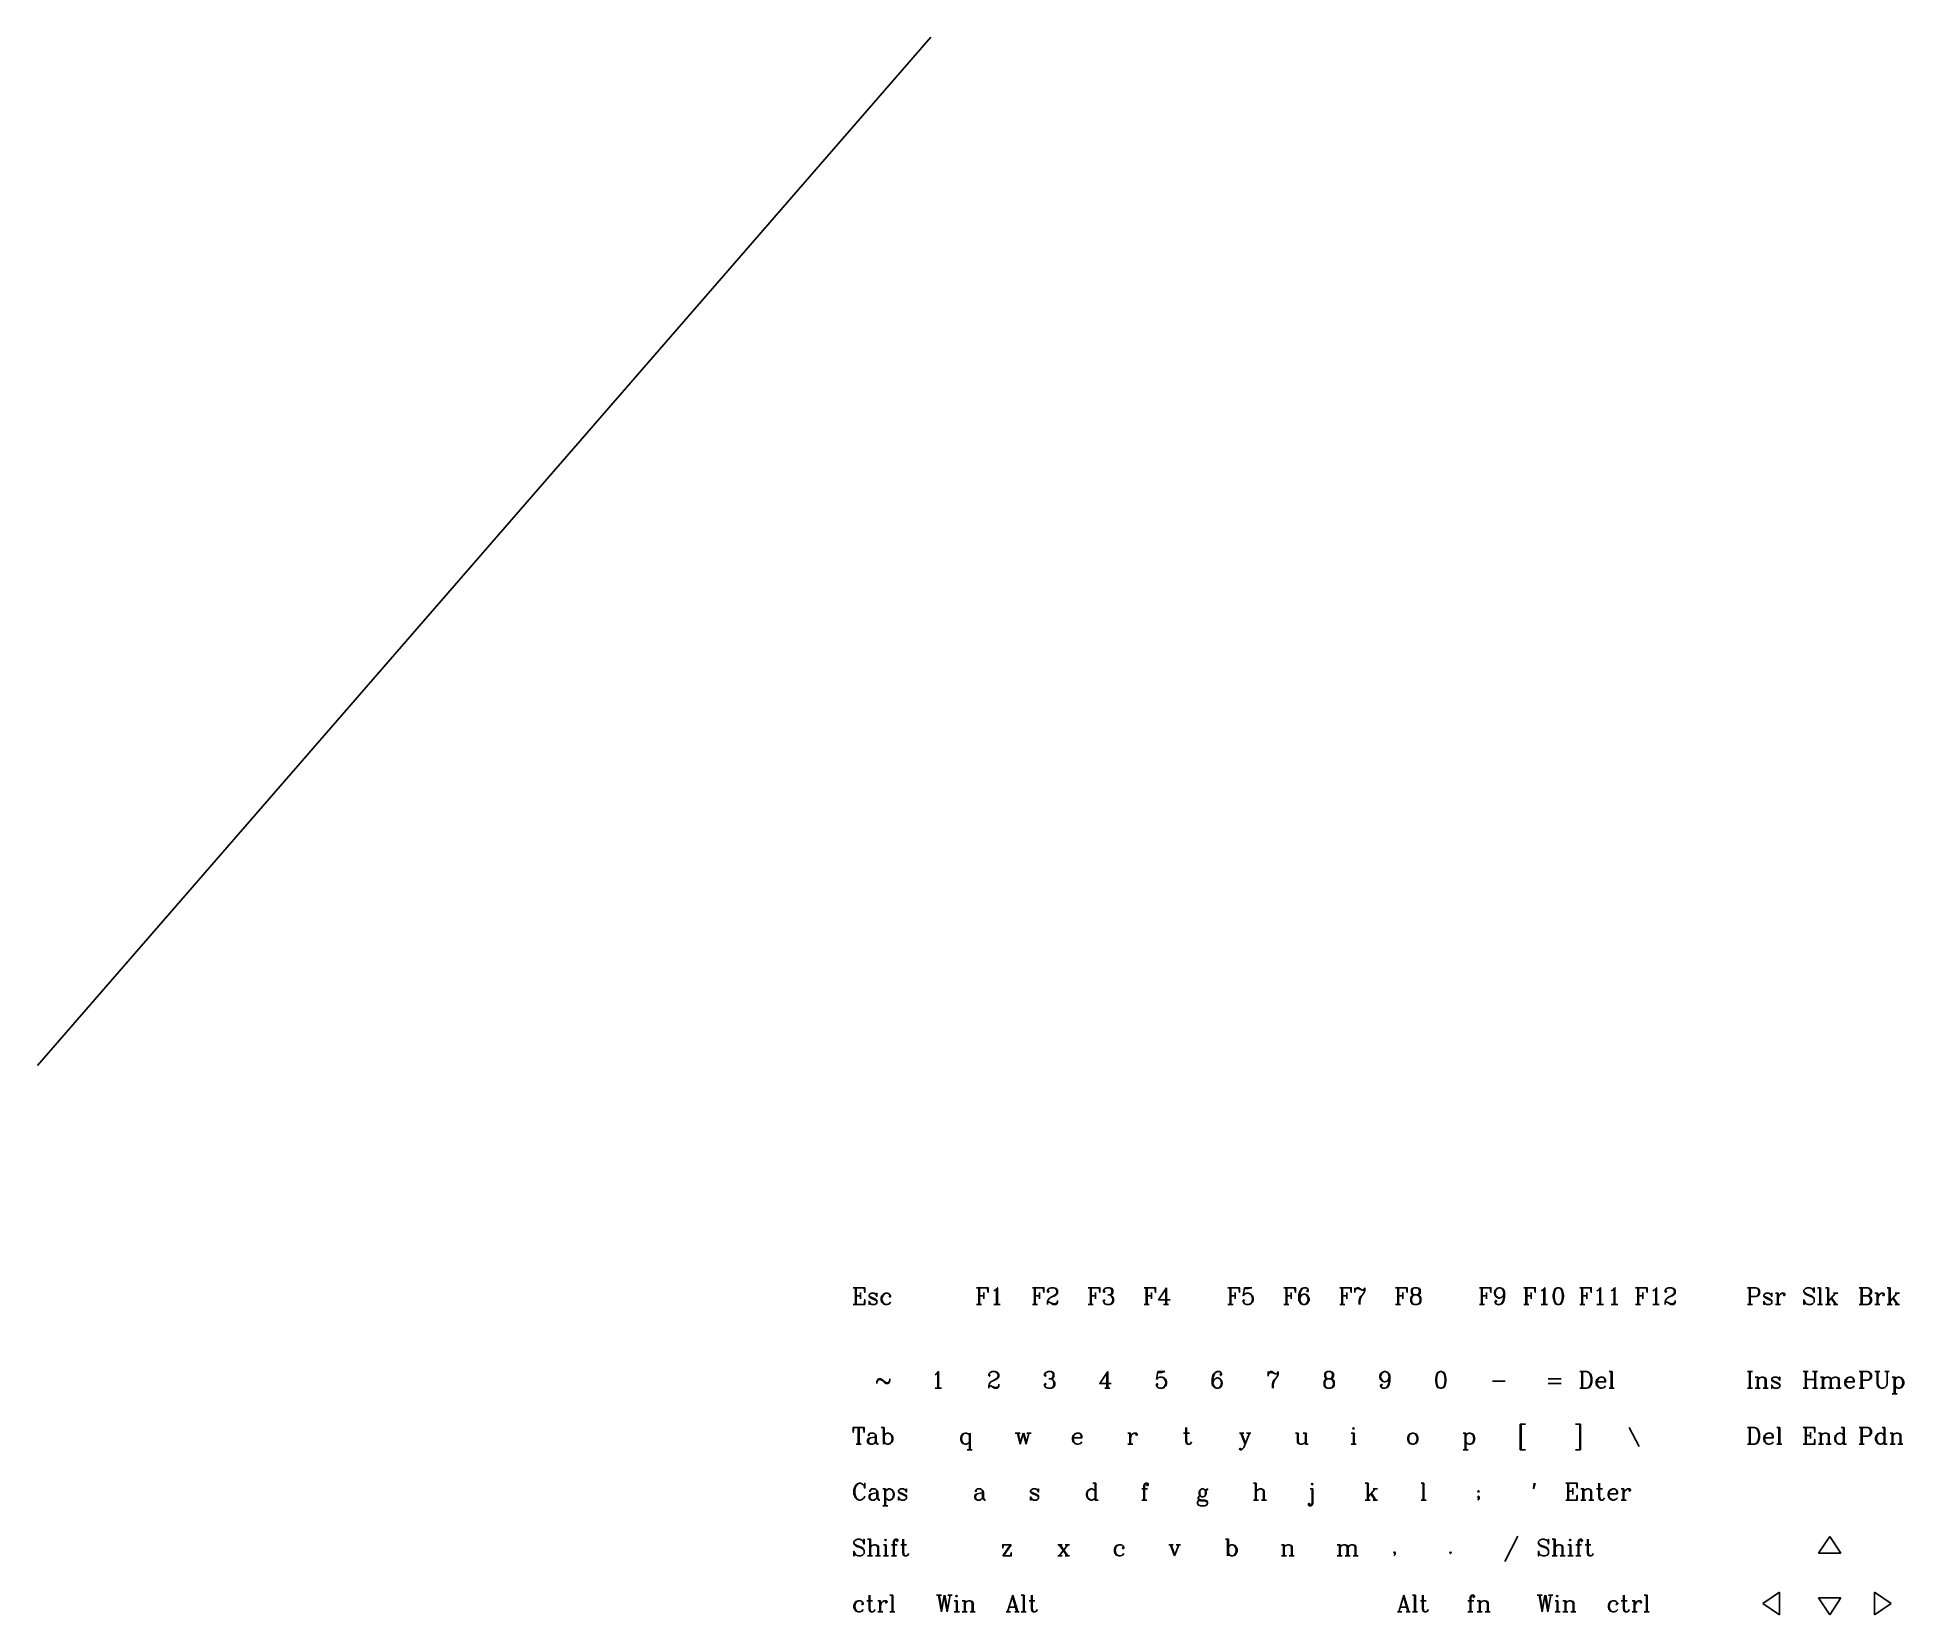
# Model space of a CAD drawing. Header units: millimetres. Extents: x -256 to 78, y -137 to 145.
import ezdxf

# ---------------------------------------------------------------- set-up
doc = ezdxf.new("R2010")
doc.units = ezdxf.units.MM
doc.styles.add('complex', font='complex.shx')

msp = doc.modelspace()

# ---------------------------------------------------------------- linework, layer by layer
at = {"extrusion": (0, -1, 0)}
msp.add_line((-255.75, -38.76), (-95.85, 145.22), dxfattribs=at)
for p, q in [((65, -123, 7), (63, -126, 7)), ((67, -126, 7), (65, -123, 7)), ((63, -126, 7), (67, -126, 7)), ((53, -135, 7), (56, -133, 7)), ((56, -133, 7), (56, -137, 7)), ((73, -137, 7), (73, -133, 7)), ((73, -133, 7), (76, -135, 7)), ((56, -137, 7), (53, -135, 7)), ((65, -137, 7), (63, -134, 7)), ((63, -134, 7), (67, -134, 7)), ((67, -134, 7), (65, -137, 7)), ((76, -135, 7), (73, -137, 7))]:
    msp.add_line(p, q)

# ---------------------------------------------------------------- texts
at = {"style": 'complex'}
for s, p in [('Esc', (-110, -81.5, 7)), (' F1', (-90, -81.5, 7)), (' F2', (-80, -81.5, 7)), (' F3', (-70, -81.5, 7)), (' F4', (-60, -81.5, 7)), (' F5', (-45, -81.5, 7)), (' F6', (-35, -81.5, 7)), (' F7', (-25, -81.5, 7)), (' F8', (-15, -81.5, 7)), (' F9', (0, -81.5, 7)), ('F10', (10, -81.5, 7)), ('F11', (20, -81.5, 7)), ('F12', (30, -81.5, 7)), ('Psr', (50, -81.5, 7)), ('Slk', (60, -81.5, 7)), ('Brk', (70, -81.5, 7)), ('  1', (-100, -96.5, 7)), ('  2', (-90, -96.5, 7)), ('  3', (-80, -96.5, 7)), ('  4', (-70, -96.5, 7)), ('  5', (-60, -96.5, 7)), ('  6', (-50, -96.5, 7)), ('  7', (-40, -96.5, 7)), ('  8', (-30, -96.5, 7)), ('  9', (-20, -96.5, 7)), ('  0', (-10, -96.5, 7)), ('Del', (20, -96.5, 7)), ('Ins', (50, -96.5, 7)), ('Hme', (60, -96.5, 7)), ('PUp', (70, -96.5, 7)), ('  ~', (-110, -96.5, 7)), ('  -', (0, -96.5, 7)), ('  =', (10, -96.5, 7)), ('Tab', (-110, -106.5, 7)), ('  t', (-55, -106.5, 7)), ('  i', (-25, -106.5, 7)), ('  [', (5, -106.5, 7)), ('  ]', (15, -106.5, 7)), ('  \\', (25, -106.5, 7)), ('Del', (50, -106.5, 7)), ('End', (60, -106.5, 7)), ('Pdn', (70, -106.5, 7)), ('  q', (-95, -106.5, 7)), ('  w', (-85, -106.5, 7)), ('  e', (-75, -106.5, 7)), ('  r', (-65, -106.5, 7)), ('  y', (-45, -106.5, 7)), ('  u', (-35, -106.5, 7)), ('  o', (-15, -106.5, 7)), ('  p', (-5, -106.5, 7)), ('Caps', (-110, -116.5, 7)), ('  d', (-72.5, -116.5, 7)), ('  f', (-62.5, -116.5, 7)), ('  h', (-42.5, -116.5, 7)), ('  j', (-32.5, -116.5, 7)), ('  k', (-22.5, -116.5, 7)), ('  l', (-12.5, -116.5, 7)), ("  '", (7.5, -116.5, 7)), ('Enter', (17.5, -116.5, 7)), ('  a', (-92.5, -116.5, 7)), ('  s', (-82.5, -116.5, 7)), ('  g', (-52.5, -116.5, 7)), ('  ;', (-2.5, -116.5, 7)), ('Shift', (-110, -126.5, 7)), ('  b', (-47.5, -126.5, 7)), ('  /', (2.5, -126.5, 7)), ('Shift', (12.5, -126.5, 7)), ('  z', (-87.5, -126.5, 7)), ('  x', (-77.5, -126.5, 7)), ('  c', (-67.5, -126.5, 7)), ('  v', (-57.5, -126.5, 7)), ('  n', (-37.5, -126.5, 7)), ('  m', (-27.5, -126.5, 7)), ('  ,', (-17.5, -126.5, 7)), ('  .', (-7.5, -126.5, 7)), ('ctrl', (-110, -136.5, 7)), ('Win', (-95, -136.5, 7)), ('Alt', (-82.5, -136.5, 7)), ('Alt', (-12.5, -136.5, 7)), ('fn', (0, -136.5, 7)), ('Win', (12.5, -136.5, 7)), ('ctrl', (25, -136.5, 7))]:
    msp.add_text(s, height=3, dxfattribs=at).set_placement(p)

doc.saveas('drawing.dxf')
